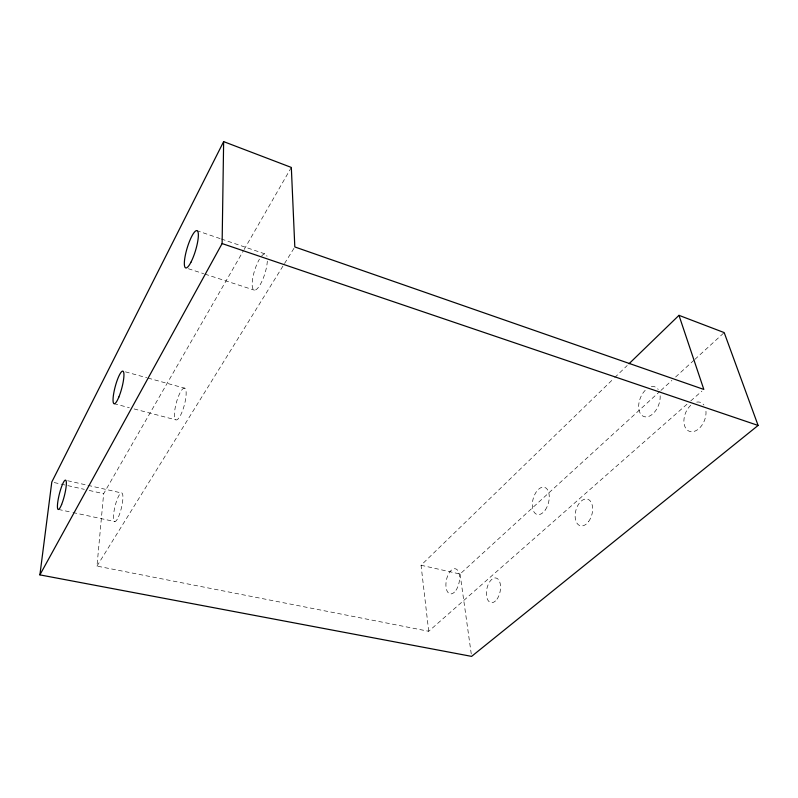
<?xml version="1.0" encoding="UTF-8"?>
<svg xmlns="http://www.w3.org/2000/svg" width="798" height="798" viewBox="0 0 798 798"><rect width="100%" height="100%" fill="white"/><g stroke="black" fill="none" stroke-linecap="round" stroke-linejoin="round"><path stroke-width="0.6" stroke-dasharray="3.99 2.99" d="M686.978 404.237L428.706 631.278L96.977 566.101L103.65 493.703L243.48 250.622M244.098 249.545L291.33 167.44M96.977 566.101L294.153 247.998M428.706 631.278L421.055 565.243L613.822 378.461M614.719 377.604L627.218 365.494M421.055 565.243L460.057 574.031L659.996 391.279M660.914 390.441L671.916 380.377M675.587 377.025L693.931 360.257M694.849 359.419L724.195 332.596M690.719 400.945L701.951 391.08M58.483 509.433L71.7 512.276M72.907 512.535L114.972 521.603M54.204 482.561L84.359 489.354M89.186 490.441L103.65 493.703M67.64 480.725L86.723 485.064M87.92 485.334L121.326 492.925M113.875 403.638L129.346 407.688M134.104 408.935L175.73 419.838M125.406 371.848L146.782 377.733M147.969 378.062L184.767 388.207A16.479 4.17 -75 0 1 181.365 413.583A16.479 4.17 -75 0 1 174.772 410.362A16.479 4.17 -75 0 1 184.767 388.207M188.328 268.717L203.68 273.694M204.857 274.083L254.442 290.173M196.587 230.572L220.138 238.602M221.315 239.001L264.896 253.874M460.057 574.031L471.598 656.385M696.684 402.102A15.501 10.184 -68.2 0 1 703.916 405.045M705.971 411.229A15.501 10.184 -68.2 0 1 697.013 430.082A15.501 10.184 -68.2 0 1 684.315 424.825A15.501 10.184 -68.2 0 1 691.018 405.035M651.308 386.651A15.86 9.805 -69 0 1 658.27 389.514M660.155 395.768A15.86 9.805 -69 0 1 651.208 415.13A15.86 9.805 -69 0 1 638.999 410.012A15.86 9.805 -69 0 1 645.791 389.743M261.425 256.278A18.933 5.367 -72.8 0 1 267.011 256.338M267.32 261.096A18.933 5.367 -72.8 0 1 259.36 286.013A18.933 5.367 -72.8 0 1 252.158 284.208A18.933 5.367 -72.8 0 1 259.47 259.121M588.645 521.513A13.785 8.279 -75 0 0 587.867 499.279A13.785 8.279 -75 0 0 575.139 516.615A13.785 8.279 -75 0 0 588.645 521.513M496.984 599.198A12.569 6.773 -78.5 0 0 497.034 578.39A12.569 6.773 -78.5 0 0 486.371 593.343A12.569 6.773 -78.5 0 0 496.984 599.198M545.234 510.012A14.075 7.92 -75 0 0 544.835 487.428A14.075 7.92 -75 0 0 532.326 505.254A14.075 7.92 -75 0 0 545.234 510.012M455.977 590.281A12.808 6.464 -78.2 0 0 456.366 569.154A12.808 6.464 -78.2 0 0 445.902 584.475A12.808 6.464 -78.2 0 0 455.977 590.281M118.493 516.825A14.753 3.292 -76.3 0 0 122.144 493.204A14.753 3.292 -76.3 0 0 113.944 511.737A14.753 3.292 -76.3 0 0 118.493 516.825"/><path stroke-width="1.2" d="M678.978 315.34L724.195 332.596L758.1 425.444L471.598 656.385L39.9 574.879L222.113 243.57L223.639 141.615L291.33 167.44L294.811 246.951L703.826 389.434L678.978 315.34L628.994 363.768M39.9 574.879L51.8 482.012L223.639 141.615M222.113 243.57L758.1 425.444M190.931 262.243A19.481 4.369 -73.2 0 0 197.615 231.121A19.481 4.369 -73.2 0 0 185.505 254.422A19.481 4.369 -73.2 0 0 190.931 262.243M118.862 397.015A16.888 3.372 -75 0 0 123.032 371.19A16.888 3.372 -75 0 0 113.595 394.122A16.888 3.372 -75 0 0 118.862 397.015M61.626 504.446A15.082 2.643 -76 0 0 65.905 480.426A15.082 2.643 -76 0 0 58.174 499.518A15.082 2.643 -76 0 0 61.626 504.446"/></g></svg>
